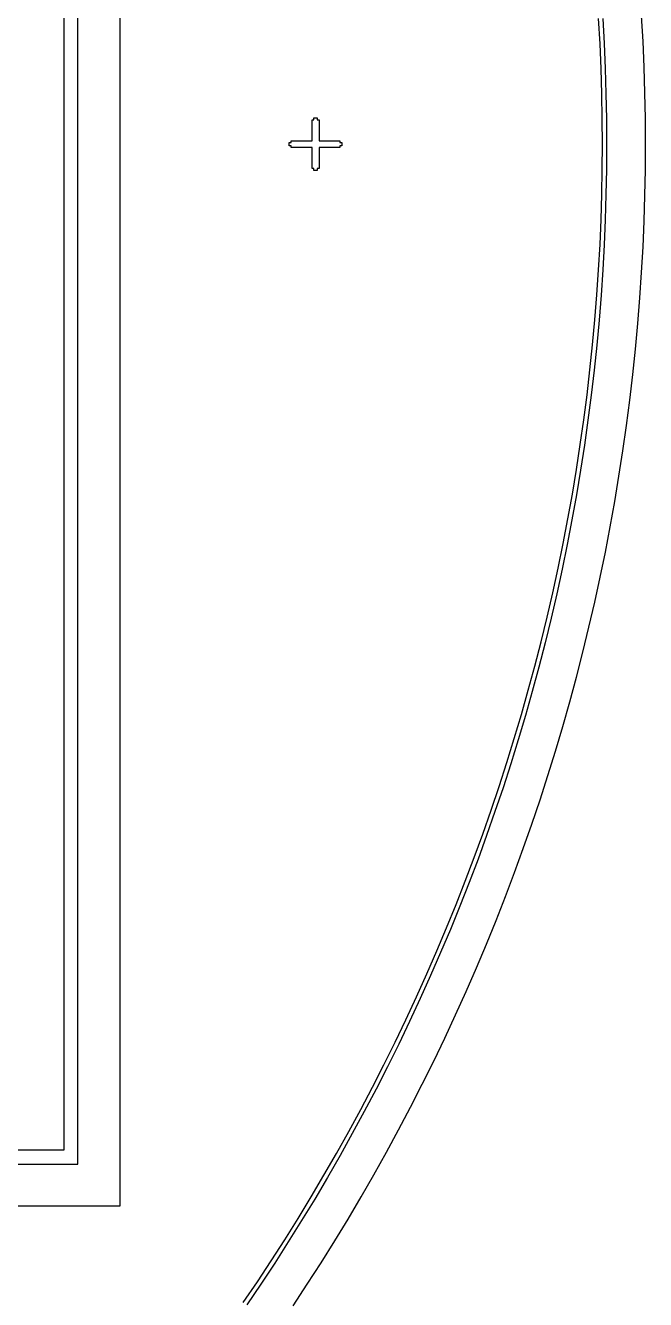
# Model space of a CAD drawing. Extents: x -25 to 123, y -44 to 109.
# Drawn here: x 99.83 to 122.52, y -10.06 to 36.55 of the extents above; entities that cross this region are included whole.
import ezdxf

# ---------------------------------------------------------------- set-up
doc = ezdxf.new("R2010")
doc.units = 0

msp = doc.modelspace()

# ---------------------------------------------------------------- linework, layer by layer
for p, q in [((103.283, 71.0707), (103.283, -6.6469)), ((101.749, -5.11299), (101.749, 69.5368)), ((101.237, 69.0255), (101.237, -4.6017)), ((122.425, 35.9656), (122.373, 36.9029)), ((120.852, 35.8883), (120.801, 36.8064)), ((120.951, 36.8156), (121.002, 35.8956)), ((121.002, 35.8956), (121.041, 34.9752)), ((122.465, 35.0276), (122.425, 35.9656)), ((120.891, 34.9697), (120.852, 35.8883)), ((120.919, 34.0506), (120.891, 34.9697)), ((121.041, 34.9752), (121.069, 34.0543)), ((122.494, 34.0893), (122.465, 35.0276)), ((120.936, 33.1313), (120.919, 34.0506)), ((121.069, 34.0543), (121.086, 33.1332)), ((122.511, 33.1507), (122.494, 34.0893)), ((110.313, 32.3397), (110.313, 33.1067)), ((110.313, 33.1067), (110.377, 33.1067)), ((110.377, 33.1067), (110.377, 33.1706)), ((110.377, 33.1706), (110.505, 33.1706)), ((110.505, 33.1706), (110.505, 33.1067)), ((110.505, 33.1067), (110.569, 33.1067)), ((110.569, 33.1067), (110.569, 32.3397)), ((120.942, 32.2119), (120.936, 33.1313)), ((121.086, 33.1332), (121.092, 32.2119)), ((122.517, 32.2119), (122.511, 33.1507)), ((109.482, 32.148), (109.482, 32.2758)), ((109.482, 32.2758), (109.546, 32.2758)), ((109.546, 32.2758), (109.546, 32.3397)), ((109.546, 32.3397), (110.313, 32.3397)), ((110.569, 32.3397), (111.336, 32.3397)), ((111.336, 32.3397), (111.336, 32.2758)), ((111.336, 32.2758), (111.399, 32.2758)), ((111.399, 32.2758), (111.399, 32.148)), ((120.936, 31.2925), (120.942, 32.2119)), ((121.092, 32.2119), (121.086, 31.2906)), ((122.511, 31.2731), (122.517, 32.2119)), ((109.546, 32.148), (109.482, 32.148)), ((109.546, 32.0841), (109.546, 32.148)), ((110.313, 32.0841), (109.546, 32.0841)), ((110.313, 31.3171), (110.313, 32.0841)), ((111.336, 32.0841), (110.569, 32.0841)), ((110.569, 32.0841), (110.569, 31.3171)), ((111.399, 32.148), (111.336, 32.148)), ((111.336, 32.148), (111.336, 32.0841)), ((110.377, 31.3171), (110.313, 31.3171)), ((110.377, 31.2532), (110.377, 31.3171)), ((110.505, 31.2532), (110.377, 31.2532)), ((110.569, 31.3171), (110.505, 31.3171)), ((110.505, 31.3171), (110.505, 31.2532)), ((120.919, 30.3732), (120.936, 31.2925)), ((121.086, 31.2906), (121.069, 30.3695)), ((122.494, 30.3345), (122.511, 31.2731)), ((120.891, 29.4541), (120.919, 30.3732)), ((121.069, 30.3695), (121.041, 29.4486)), ((122.465, 29.3961), (122.494, 30.3345)), ((120.852, 28.5355), (120.891, 29.4541)), ((121.041, 29.4486), (121.002, 28.5282)), ((122.425, 28.4582), (122.465, 29.3961)), ((120.801, 27.6174), (120.852, 28.5355)), ((121.002, 28.5282), (120.951, 27.6082)), ((122.373, 27.5209), (122.425, 28.4582)), ((120.739, 26.7001), (120.801, 27.6174)), ((120.951, 27.6082), (120.889, 26.689)), ((122.31, 26.5842), (122.373, 27.5209)), ((120.666, 25.7835), (120.739, 26.7001)), ((120.889, 26.689), (120.815, 25.7707)), ((122.235, 25.6484), (122.31, 26.5842)), ((120.581, 24.868), (120.666, 25.7835)), ((120.815, 25.7707), (120.73, 24.8533)), ((122.149, 24.7136), (122.235, 25.6484)), ((120.485, 23.9535), (120.581, 24.868)), ((120.73, 24.8533), (120.635, 23.937)), ((122.051, 23.7799), (122.149, 24.7136)), ((120.379, 23.0403), (120.485, 23.9535)), ((120.635, 23.937), (120.527, 23.0219)), ((121.942, 22.8475), (122.051, 23.7799)), ((120.26, 22.1284), (120.379, 23.0403)), ((120.527, 23.0219), (120.409, 22.1083)), ((121.821, 21.9165), (121.942, 22.8475)), ((120.131, 21.2181), (120.26, 22.1284)), ((120.409, 22.1083), (120.279, 21.1961)), ((121.689, 20.987), (121.821, 21.9165)), ((119.991, 20.3095), (120.131, 21.2181)), ((120.279, 21.1961), (120.139, 20.2856)), ((121.546, 20.0593), (121.689, 20.987)), ((119.839, 19.4026), (119.991, 20.3095)), ((120.139, 20.2856), (119.987, 19.3769)), ((121.391, 19.1333), (121.546, 20.0593)), ((119.676, 18.4977), (119.839, 19.4026)), ((119.987, 19.3769), (119.824, 18.4702)), ((121.225, 18.2094), (121.391, 19.1333)), ((119.502, 17.5948), (119.676, 18.4977)), ((119.824, 18.4702), (119.649, 17.5655)), ((121.047, 17.2875), (121.225, 18.2094)), ((119.317, 16.6941), (119.502, 17.5948)), ((119.649, 17.5655), (119.464, 16.663)), ((120.858, 16.3679), (121.047, 17.2875)), ((119.121, 15.7957), (119.317, 16.6941)), ((119.464, 16.663), (119.268, 15.7629)), ((120.658, 15.4507), (120.858, 16.3679)), ((118.915, 14.8999), (119.121, 15.7957)), ((119.268, 15.7629), (119.06, 14.8652)), ((120.447, 14.536), (120.658, 15.4507)), ((118.697, 14.0066), (118.915, 14.8999)), ((119.06, 14.8652), (118.842, 13.9702)), ((120.224, 13.6239), (120.447, 14.536)), ((118.468, 13.1161), (118.697, 14.0066)), ((118.842, 13.9702), (118.613, 13.0779)), ((119.991, 12.7147), (120.224, 13.6239)), ((118.228, 12.2285), (118.468, 13.1161)), ((118.613, 13.0779), (118.372, 12.1884)), ((119.746, 11.8084), (119.991, 12.7147)), ((117.977, 11.3438), (118.228, 12.2285)), ((118.372, 12.1884), (118.121, 11.302)), ((119.49, 10.9052), (119.746, 11.8084)), ((117.716, 10.4623), (117.977, 11.3438)), ((118.121, 11.302), (117.859, 10.4188)), ((119.223, 10.0051), (119.49, 10.9052)), ((117.443, 9.58411), (117.716, 10.4623)), ((117.859, 10.4188), (117.586, 9.5388)), ((118.945, 9.10844), (119.223, 10.0051)), ((117.16, 8.7093), (117.443, 9.58411)), ((117.586, 9.5388), (117.303, 8.66225)), ((118.656, 8.21526), (118.945, 9.10844)), ((116.867, 7.83803), (117.16, 8.7093)), ((117.303, 8.66225), (117.008, 7.78923)), ((118.356, 7.32567), (118.656, 8.21526)), ((116.562, 6.97043), (116.867, 7.83803)), ((117.008, 7.78923), (116.703, 6.91991)), ((118.045, 6.43983), (118.356, 7.32567)), ((116.247, 6.10663), (116.562, 6.97043)), ((116.703, 6.91991), (116.388, 6.05437)), ((115.921, 5.24677), (116.247, 6.10663)), ((117.723, 5.55788), (118.045, 6.43983)), ((116.388, 6.05437), (116.061, 5.19278)), ((115.585, 4.39096), (115.921, 5.24677)), ((116.061, 5.19278), (115.725, 4.33527)), ((117.391, 4.67993), (117.723, 5.55788)), ((117.048, 3.80614), (117.391, 4.67993)), ((115.239, 3.53935), (115.585, 4.39096)), ((115.725, 4.33527), (115.377, 3.48195)), ((116.694, 2.93663), (117.048, 3.80614)), ((114.882, 2.69205), (115.239, 3.53935)), ((115.377, 3.48195), (115.019, 2.63295)), ((116.329, 2.07152), (116.694, 2.93663)), ((114.514, 1.8492), (114.882, 2.69205)), ((115.019, 2.63295), (114.651, 1.78841)), ((115.954, 1.21094), (116.329, 2.07152)), ((114.136, 1.01093), (114.514, 1.8492)), ((114.651, 1.78841), (114.273, 0.94846)), ((113.748, 0.17734), (114.136, 1.01093)), ((114.273, 0.94846), (113.884, 0.11321)), ((115.568, 0.35504), (115.954, 1.21094)), ((113.35, -0.6514), (113.748, 0.17734)), ((113.884, 0.11321), (113.485, -0.71719)), ((115.172, -0.49605), (115.568, 0.35504)), ((112.942, -1.4752), (113.35, -0.6514)), ((113.485, -0.71719), (113.076, -1.54265)), ((114.766, -1.34222), (115.172, -0.49605)), ((114.349, -2.18335), (114.766, -1.34222)), ((112.523, -2.29395), (112.942, -1.4752)), ((113.076, -1.54265), (112.657, -2.36302)), ((112.095, -3.10748), (112.523, -2.29395)), ((113.921, -3.01929), (114.349, -2.18335)), ((112.657, -2.36302), (112.227, -3.17819)), ((111.657, -3.9157), (112.095, -3.10748)), ((112.227, -3.17819), (111.788, -3.98802)), ((113.484, -3.84993), (113.921, -3.01929)), ((111.208, -4.71848), (111.657, -3.9157)), ((111.788, -3.98802), (111.339, -4.79242)), ((113.036, -4.67514), (113.484, -3.84993)), ((101.237, -4.6017), (-9.2034, -4.6017)), ((-9.71469, -5.11299), (101.749, -5.11299)), ((110.75, -5.51569), (111.208, -4.71848)), ((111.339, -4.79242), (110.88, -5.59122)), ((112.579, -5.4948), (113.036, -4.67514)), ((110.282, -6.30724), (110.75, -5.51569)), ((110.88, -5.59122), (110.411, -6.38434)), ((112.111, -6.30876), (112.579, -5.4948)), ((109.805, -7.09296), (110.282, -6.30724)), ((110.411, -6.38434), (109.932, -7.17165)), ((111.633, -7.11694), (112.111, -6.30876)), ((103.283, -6.6469), (84.1365, -6.6469)), ((109.318, -7.87277), (109.805, -7.09296)), ((109.932, -7.17165), (109.444, -7.95303)), ((111.146, -7.91919), (111.633, -7.11694)), ((108.821, -8.64656), (109.318, -7.87277)), ((110.648, -8.71539), (111.146, -7.91919)), ((109.444, -7.95303), (108.947, -8.72835)), ((108.315, -9.41418), (108.821, -8.64656)), ((108.947, -8.72835), (108.44, -9.49751)), ((110.141, -9.50545), (110.648, -8.71539)), ((107.799, -10.1755), (108.315, -9.41418)), ((108.44, -9.49751), (107.923, -10.2604)), ((109.624, -10.2892), (110.141, -9.50545))]:
    msp.add_line(p, q)

doc.saveas('drawing.dxf')
